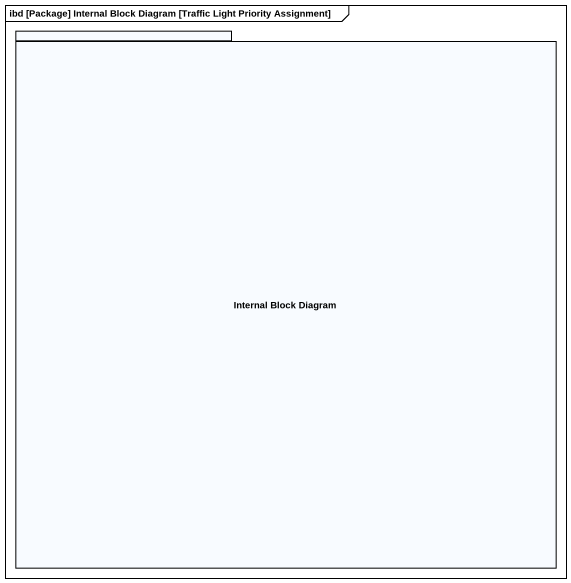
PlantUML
@startuml
mainframe ibd [Package] Internal Block Diagram [Traffic Light Priority Assignment]
package "Internal Block Diagram" as Internal_Block_Diagram {
}
@enduml
